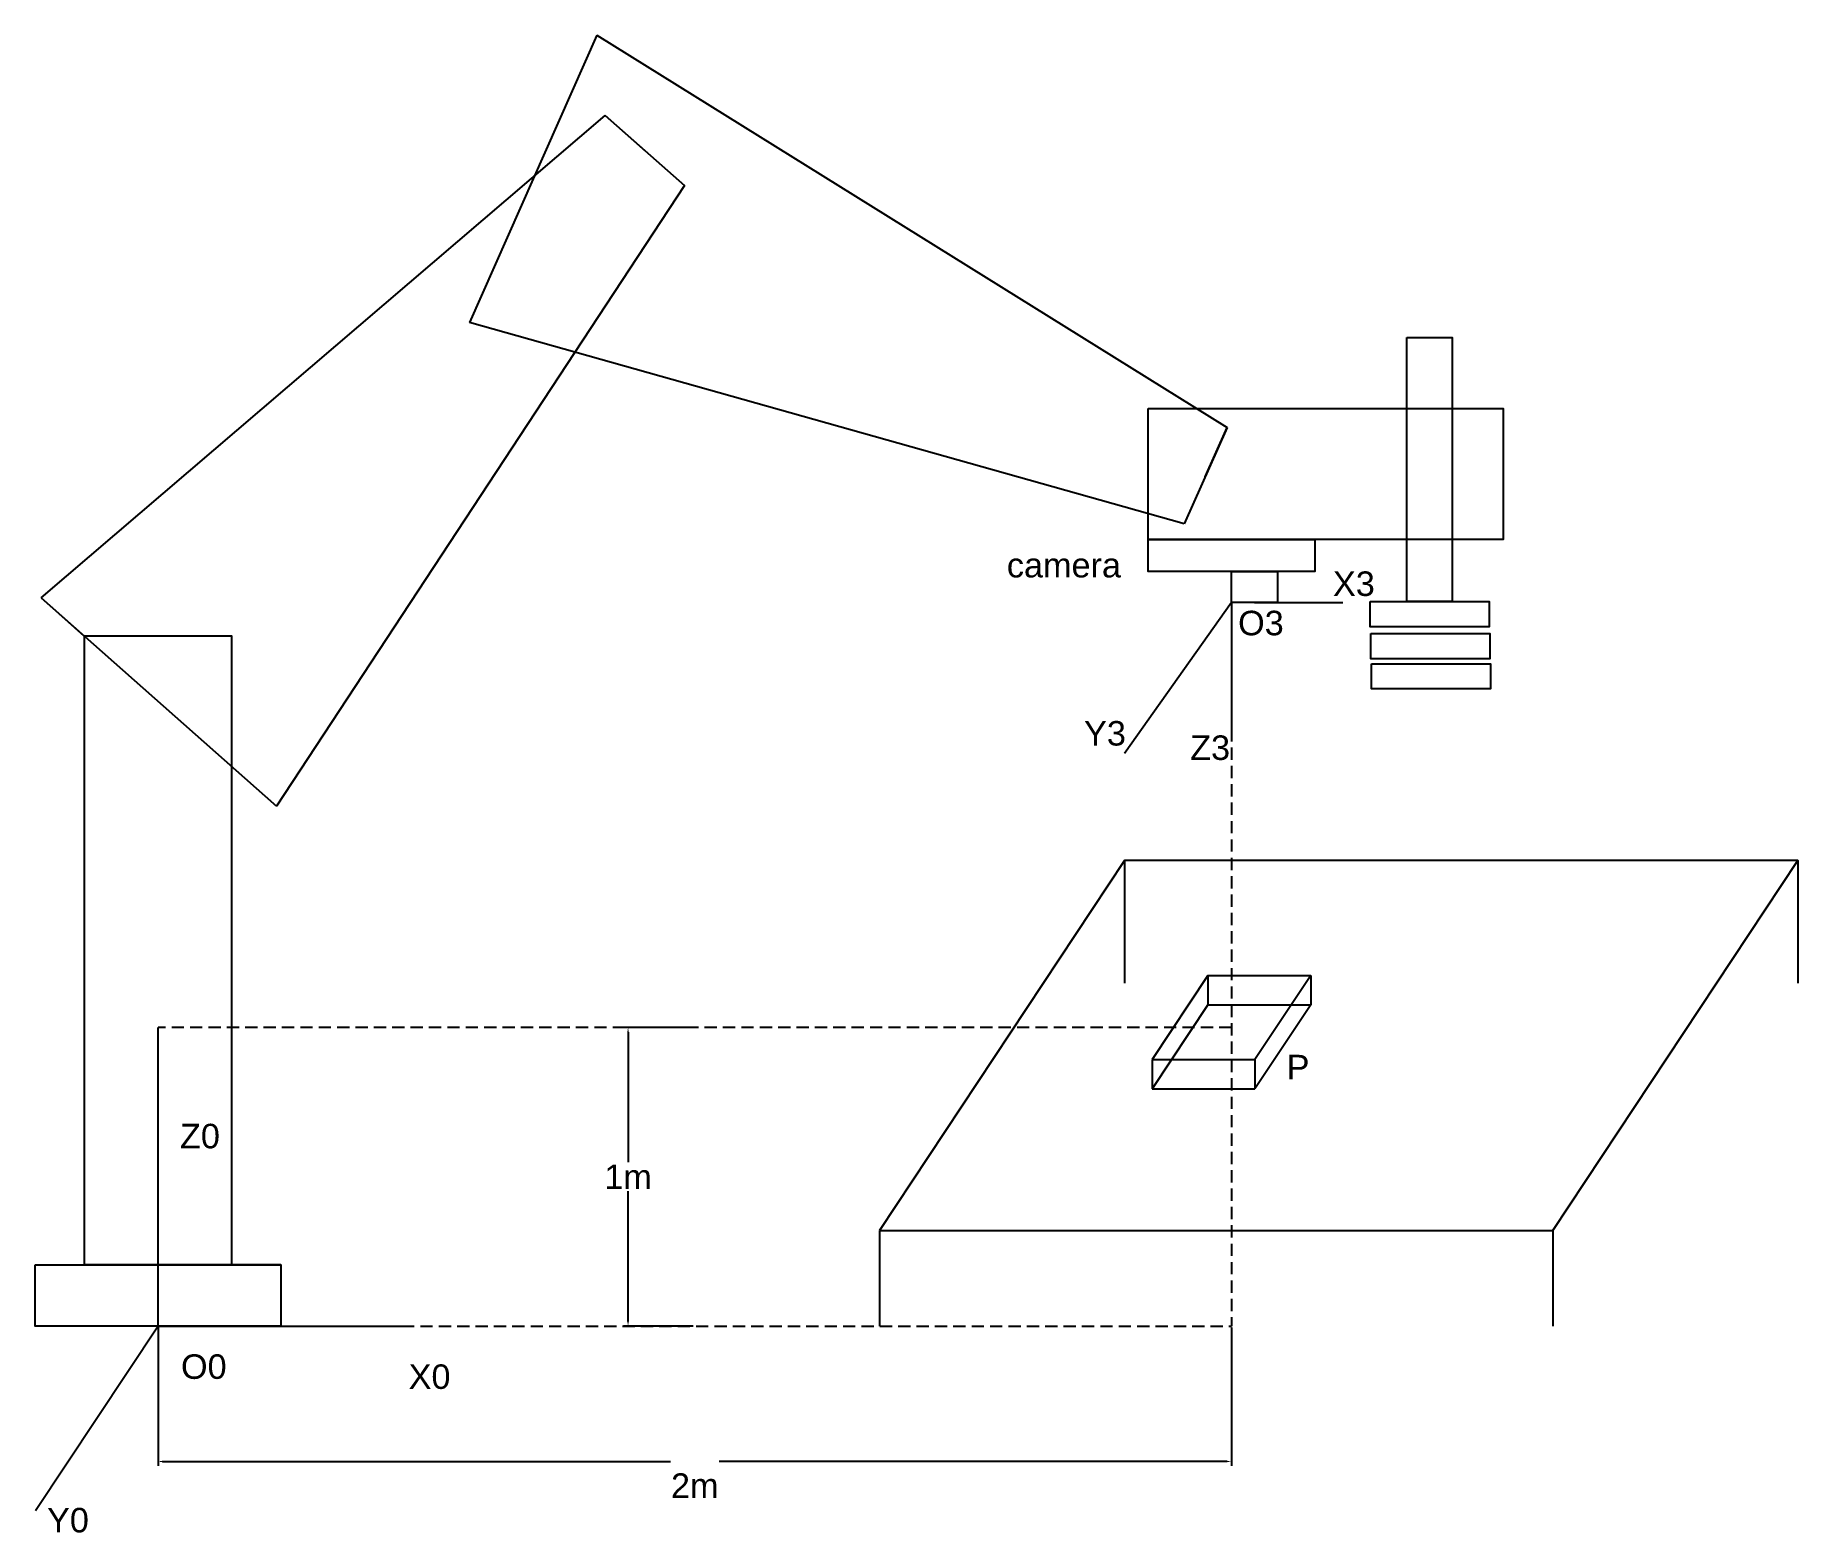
# Model space of a CAD drawing. Header units: inches. Extents: x 20 to 92, y 1.6 to 62.7.
import ezdxf

# ---------------------------------------------------------------- set-up
doc = ezdxf.new("R2010")
doc.units = ezdxf.units.IN
doc.header["$MEASUREMENT"] = 0
doc.linetypes.add('ACAD_ISO03W100', pattern=[30, 12, -18])
doc.linetypes.add('DASHED', pattern=[0.75, 0.5, -0.25])
doc.layers.add('Layer1', color=7, linetype='ACAD_ISO03W100', plot=False)
doc.styles.get("Standard").update_dxf_attribs({"font": 'arial.ttf'})
doc.styles.add('style1', font='arial.ttf', dxfattribs={"height": 1})
doc.dimstyles.get("Standard").update_dxf_attribs({"dimtxt": 0.18, "dimasz": 0.18, "dimexe": 0.18, "dimexo": 0.0625, "dimgap": 0.09, "dimtad": 0, "dimtih": 1, "dimtoh": 1, "dimdec": 4, "dimzin": 0, "dimdsep": 46, "dimtxsty": 'Standard', "dimcen": 0.09, "dimadec": 0, "dimazin": 0, "dimtfac": 1, "dimtdec": 4, "dimtofl": 0, "dimtmove": 0, "dimatfit": 3, "dimfxl": 1, "dimtolj": 1, "dimtzin": 0, "dimarcsym": 0})

# ---------------------------------------------------------------- blocks, each defined once
blk = doc.blocks.new('*D12')
at = {"layer": 'Defpoints', "color": 0, "lineweight": -2, "transparency": 16777216}
for p, q in [((25.048, 9.951), (25.048, 4.306)), ((68.854, 9.951), (68.854, 4.306)), ((25.228, 4.486), (45.956, 4.486)), ((68.674, 4.486), (47.946, 4.486))]:
    blk.add_line(p, q, dxfattribs=at)
at = {"layer": 'Defpoints', "color": 0, "transparency": 16777216}
for p in [(25.048, 10.013), (68.854, 10.013), (68.854, 4.486)]:
    blk.add_point(p, dxfattribs=at)
for points in [[(25.228, 4.516), (25.228, 4.456), (25.048, 4.486)], [(68.674, 4.516), (68.674, 4.456), (68.854, 4.486)]]:
    blk.add_solid(points, dxfattribs=at)
at = {"layer": 'Defpoints', "color": 0, "lineweight": 40, "transparency": 16777216, "insert": (46.951, 4.486), "char_height": 0.18, "width": 1.75953, "attachment_point": 5}
blk.add_mtext('\\A1;{\\C3;\\P\\H5.55556x;\\P2m}', dxfattribs=at)
blk = doc.blocks.new('*D19')
at = {"layer": 'Defpoints', "color": 0, "lineweight": -2, "transparency": 16777216}
for p, q in [((46.888, 22.194), (44.049, 22.194)), ((44.229, 22.014), (44.229, 16.696)), ((44.229, 10.193), (44.229, 15.512)), ((46.888, 10.013), (44.049, 10.013))]:
    blk.add_line(p, q, dxfattribs=at)
at = {"layer": 'Defpoints', "color": 0, "transparency": 16777216}
for p in [(46.951, 22.194), (44.229, 10.013), (46.951, 10.013)]:
    blk.add_point(p, dxfattribs=at)
for points in [[(44.199, 22.014), (44.259, 22.014), (44.229, 22.194)], [(44.199, 10.193), (44.259, 10.193), (44.229, 10.013)]]:
    blk.add_solid(points, dxfattribs=at)
at = {"layer": 'Defpoints', "color": 0, "transparency": 16777216, "insert": (44.229, 16.104), "char_height": 0.18, "attachment_point": 5}
blk.add_mtext('\\A1;{\\H5.55556x;1m}', dxfattribs=at)

msp = doc.modelspace()

# ---------------------------------------------------------------- linework, layer by layer
for p, q in [((42.95506, 62.69188), (37.75604, 50.96449)), ((42.95506, 62.69188), (68.67577, 46.68739)), ((20.27004, 39.73374), (43.30116, 59.41284)), ((43.30116, 59.41284), (46.52934, 56.55631)), ((44.95401, 57.95028), (43.30116, 59.41284)), ((43.30116, 59.41284), (46.52934, 56.55631)), ((46.52934, 56.55631), (29.87706, 31.23275)), ((66.92878, 42.74671), (37.75604, 50.96449)), ((68.67577, 46.68739), (66.92878, 42.74671)), ((68.67577, 46.68739), (66.92878, 42.74671)), ((67.7813, 44.66973), (68.67577, 46.68739)), ((20.27004, 39.73374), (29.87706, 31.23275)), ((22.0346, 38.17233), (20.62747, 39.41747)), ((64.49626, 29.00949), (64.49626, 24.00949)), ((91.9679, 29.00949), (91.9679, 24.00949)), ((28.06122, 12.5169), (28.06122, 13.80225)), ((54.49626, 13.91884), (54.49626, 10.01336)), ((81.9679, 13.91884), (81.9679, 11.91884)), ((20.0346, 12.5169), (22.0346, 12.5169)), ((30.06122, 12.5169), (28.06122, 12.5169)), ((81.9679, 11.91884), (81.9679, 10.01336))]:
    msp.add_line(p, q)
at = {"color": 41, "true_color": 0xf4ee51}
for p, q in [((68.85379, 39.54234), (64.49626, 33.37412)), ((68.85379, 39.54234), (68.85379, 34.37477)), ((69.79451, 39.54234), (73.40463, 39.54234))]:
    msp.add_line(p, q, dxfattribs=at)
at = {"color": 217, "true_color": 0x93278f}
for p, q in [((67.894, 24.32215), (65.61759, 20.88691)), ((67.894, 24.32215), (72.08998, 24.32215)), ((67.894, 24.32215), (67.894, 23.12966)), ((72.08998, 24.32215), (69.81357, 20.88691)), ((72.08998, 24.32215), (72.08998, 23.12966)), ((67.894, 23.12966), (65.61759, 19.69441)), ((67.894, 23.12966), (72.08998, 23.12966)), ((72.08998, 23.12966), (69.81357, 19.69441)), ((65.61759, 20.88691), (69.81357, 20.88691)), ((65.61759, 20.88691), (65.61759, 19.69441)), ((69.81357, 20.88691), (69.81357, 19.69441)), ((65.61759, 19.69441), (69.81357, 19.69441))]:
    msp.add_line(p, q, dxfattribs=at)
at = {"color": 240, "true_color": 0xed1f24}
for q in [(25.04791, 19.30619), (20.04791, 2.46803), (35.00427, 10.01336)]:
    msp.add_line((25.04791, 10.01336), q, dxfattribs=at)
for points in [[(76.01591, 50.36264), (77.85885, 50.36264), (77.85885, 39.5817), (76.01591, 39.5817)], [(65.45134, 47.45659), (79.93936, 47.45659), (79.93936, 42.1118), (65.45134, 42.1118)], [(65.45134, 42.1118), (72.25624, 42.1118), (72.25624, 40.80828), (65.45134, 40.80828)], [(68.85379, 40.80828), (70.73523, 40.80828), (70.73523, 39.54234), (68.85379, 39.54234)], [(74.51702, 39.5817), (79.37927, 39.5817), (79.37927, 38.54971), (74.51702, 38.54971)], [(22.0346, 12.5169), (28.06089, 12.5169), (28.06089, 38.17233), (22.0346, 38.17233)], [(74.54063, 38.28206), (79.40288, 38.28206), (79.40288, 37.25006), (74.54063, 37.25006)], [(74.56941, 37.0459), (79.43166, 37.0459), (79.43166, 36.01391), (74.56941, 36.01391)], [(54.49626, 13.91884), (81.9679, 13.91884), (91.9679, 29.00949), (64.49626, 29.00949)], [(20.0346, 12.5169), (30.06122, 12.5169), (30.06122, 10.01336), (20.0346, 10.01336)], [(22.0346, 12.5169), (28.06122, 12.5169), (28.06122, 12.5169), (22.0346, 12.5169)]]:
    msp.add_lwpolyline(points, close=True)
at = {"layer": 'Defpoints', "color": 85, "linetype": 'DASHED', "true_color": 0x58ba48}
for p, q in [((68.85379, 34.37477), (68.85379, 10.01336)), ((68.85379, 22.19406), (25.04791, 22.19406))]:
    msp.add_line(p, q, dxfattribs=at)
at = {"layer": 'Defpoints', "color": 240, "true_color": 0xed1f24}
for p, q in [((25.04791, 10.01336), (25.04791, 22.19406)), ((68.85379, 22.19406), (68.85379, 22.19406))]:
    msp.add_line(p, q, dxfattribs=at)
at = {"layer": 'Layer1', "color": 85, "linetype": 'DASHED', "true_color": 0x58ba48}
msp.add_line((35.00427, 10.01336), (68.85379, 10.01336), dxfattribs=at)

# ---------------------------------------------------------------- texts
at = {"color": 85, "true_color": 0x58ba48, "insert": (59.68947, 41.56537), "char_height": 1, "attachment_point": 1, "style": 'style1'}
msp.add_mtext_dynamic_manual_height_columns('camera', width=5.3948156, gutter_width=1, heights=[0], dxfattribs=at)
at = {"color": 40, "true_color": 0xf8d731, "char_height": 1, "attachment_point": 1, "style": 'style1'}
for s, width, insert in [('{\\C41;\\c5369588;X3}', 0.0977415, (72.99799, 40.8098)), ('O3', 1.0099355, (69.12559, 39.20448)), ('Y3', 0.8796706, (62.83907, 34.70438)), ('Z3', 1.9548237, (67.16948, 34.11781))]:
    msp.add_mtext_dynamic_manual_height_columns(s, width=width, gutter_width=1, heights=[0], dxfattribs=dict(at, insert=insert))
at = {"color": 240, "true_color": 0xed1f24, "char_height": 1, "attachment_point": 1, "style": 'style1'}
for s, width, insert in [('Z0', 0.9665933, (25.94182, 18.26729)), ('O0', 1.175488, (25.98199, 8.85896)), ('X0', 3.1407643, (35.27375, 8.44946)), ('Y0', 4.5875071, (20.51597, 2.59269))]:
    msp.add_mtext_dynamic_manual_height_columns(s, width=width, gutter_width=1, heights=[0], dxfattribs=dict(at, insert=insert))
at = {"layer": 'Defpoints', "color": 217, "true_color": 0x93278f, "insert": (71.1081, 21.08264), "char_height": 1, "attachment_point": 1, "style": 'style1'}
msp.add_mtext_dynamic_manual_height_columns('P', width=3.0520036, gutter_width=5, heights=[0], dxfattribs=at)

# ---------------------------------------------------------------- dimensions: what is measured, and where the dimension line sits
at = {"layer": 'Defpoints', "color": 85, "true_color": 0x58ba48}
dim = msp.add_linear_dim(base=(44.22896, 10.01336), p1=(46.95085, 22.19406), p2=(46.95085, 10.01336), angle=90, text='{\\H5.55556x;1m}', dimstyle='Standard', dxfattribs=at)
dim.commit()
dim.dimension.update_dxf_attribs({"geometry": '*D19', "text_midpoint": (44.22896, 16.10371)})
at = {"layer": 'Defpoints', "color": 114, "lineweight": 40, "true_color": 0x139b48}
dim = msp.add_linear_dim(base=(68.85379, 4.48577), p1=(25.04791, 10.01336), p2=(68.85379, 10.01336), text='{\\C3;\\P\\H5.55556x;\\P2m}', dimstyle='Standard', dxfattribs=at)
dim.commit()
dim.dimension.update_dxf_attribs({"geometry": '*D12', "text_midpoint": (46.95085, 4.48577)})

doc.saveas('drawing.dxf')
